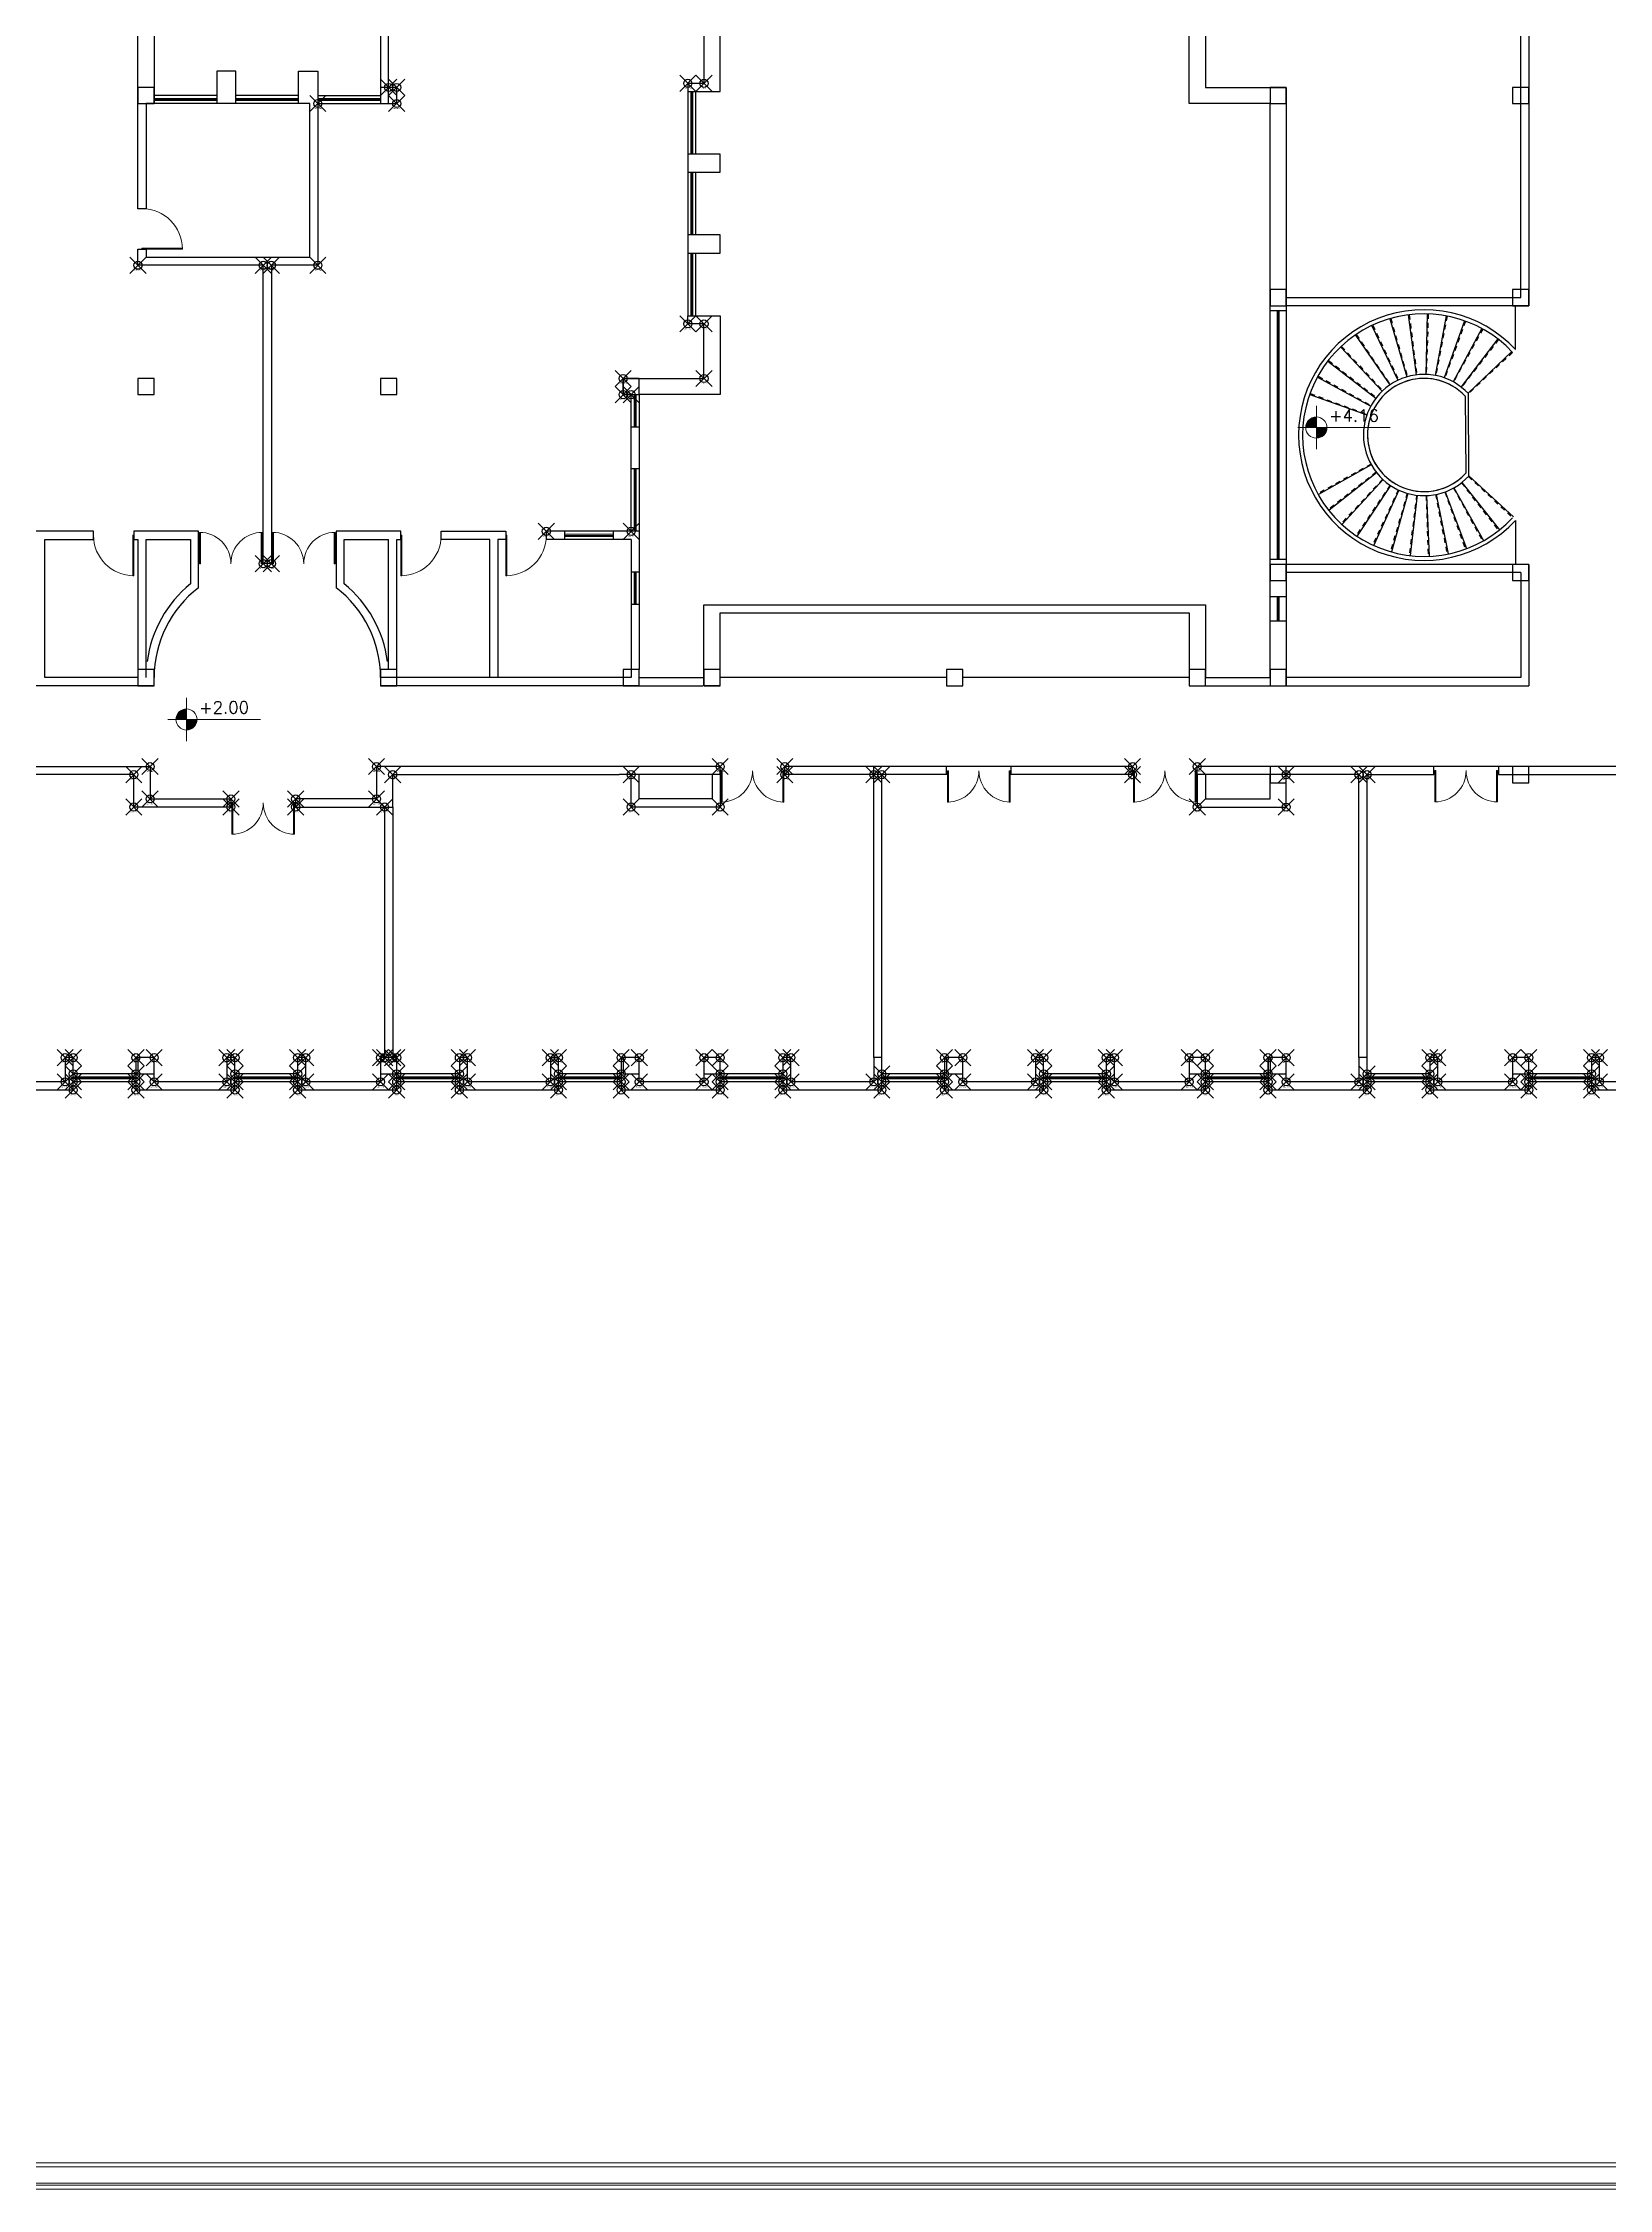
# Model space of a CAD drawing. Header units: inches. Extents: x 0 to 249, y 0 to 82.
# Drawn here: x 124.4 to 163.1, y 0 to 53.1 of the extents above; entities that cross this region are included whole.
import ezdxf

# ---------------------------------------------------------------- set-up
doc = ezdxf.new("R2010")
doc.units = ezdxf.units.IN
doc.header["$MEASUREMENT"] = 0
doc.header["$PDMODE"] = 35
doc.header["$PDSIZE"] = 0.2
doc.linetypes.add('ACAD_ISO02W100', pattern=[15, 12, -3])
doc.layers.add('A_Coords', color=90, linetype='Continuous')
for name, color, linetype, lineweight in [('column', 30, 'ACAD_ISO02W100', 25), ('door', 77, 'Continuous', 5), ('elevation', 123, 'Continuous', 5), ('NIVO', 1, 'Continuous', 5), ('wall', 50, 'Continuous', 25), ('win', 132, 'Continuous', 5)]:
    doc.layers.add(name, color=color, linetype=linetype, lineweight=lineweight)
doc.styles.add('ROMANS', font='romans.shx')
doc.styles.get("Standard").update_dxf_attribs({"font": 'arial.ttf'})

# ---------------------------------------------------------------- blocks, each defined once
blk = doc.blocks.new('door 155')
at = {"layer": 'door'}
for points in [[(181.779, 226.469), (181.779, 227.244), (181.754, 227.244), (181.754, 226.469), (181.779, 226.469)], [(183.304, 227.244), (183.304, 226.469), (183.279, 226.469), (183.279, 227.244), (183.304, 227.244)]]:
    blk.add_lwpolyline(points, dxfattribs=at)
for centre, start, end in [((181.754, 227.244), 270, 0), ((183.304, 227.244), 180, 270)]:
    blk.add_arc(centre, 0.775, start, end, dxfattribs=at)
blk = doc.blocks.new('door 100')
at = {"layer": 'door'}
blk.add_lwpolyline([(185.694, 228.981), (185.694, 227.98), (185.669, 227.98), (185.669, 228.981), (185.694, 228.981)], dxfattribs=at)
blk.add_arc((185.694, 227.98), 1, 90, 180, dxfattribs=at)

msp = doc.modelspace()

# ---------------------------------------------------------------- hatches: boundary and pattern name
at = {"layer": 'NIVO'}
h = msp.add_hatch(color=256, dxfattribs=at)
h.paths.add_polyline_path([(155.887, 43.835, 0.414214), (155.625, 43.572), (155.887, 43.572)])
h.paths.add_polyline_path([(156.15, 43.572), (155.887, 43.572), (155.887, 43.31, 0.414214)])
h = msp.add_hatch(color=256, dxfattribs=at)
h.paths.add_polyline_path([(127.943, 36.613, 0.414214), (127.681, 36.351), (127.943, 36.351)])
h.paths.add_polyline_path([(128.205, 36.351), (127.943, 36.351), (127.943, 36.089, 0.414214)])

# ---------------------------------------------------------------- linework, layer by layer
at = {"color": 40, "true_color": 0xf8d731}
for p, q in [((160.815, 45.5), (160.815, 46.586)), ((160.815, 41.273), (160.815, 40.186)), ((146.742, 37.386), (141.142, 37.386)), ((152.742, 37.386), (147.142, 37.386))]:
    msp.add_line(p, q, dxfattribs=at)
at = {"color": 217, "true_color": 0x93278f}
for p, q in [((159.571, 44.348), (159.585, 42.444)), ((159.656, 42.374), (159.649, 44.412))]:
    msp.add_line(p, q, dxfattribs=at)
at = {"color": 1}
for p, q in [((148.342, 35.186), (146.742, 35.186)), ((160.392, 35.186), (158.792, 35.186))]:
    msp.add_line(p, q, dxfattribs=at)
at = {"layer": 'A_Coords', "color": 3}
for p in [(132.942, 51.986), (133.142, 51.986), (140.342, 52.086), (140.742, 52.086), (131.192, 51.586), (133.142, 51.586), (126.742, 47.586), (129.842, 47.586), (130.042, 47.586), (131.192, 47.586), (140.342, 46.136), (140.742, 46.136), (138.742, 44.786), (140.742, 44.786), (138.742, 44.386), (138.942, 44.386), (136.842, 41.006), (138.942, 41.006), (129.842, 40.206), (130.042, 40.206), (126.642, 34.986), (127.042, 35.186), (132.642, 35.186), (133.042, 34.986), (138.942, 34.986), (141.142, 35.186), (142.742, 35.186), (142.742, 34.986), (144.942, 34.986), (145.142, 34.986), (151.342, 35.186), (151.342, 34.986), (152.942, 35.186), (155.142, 34.986), (156.942, 34.986), (157.142, 34.986), (127.042, 34.386), (129.042, 34.386), (130.642, 34.386), (132.642, 34.386), (126.642, 34.186), (129.042, 34.186), (130.642, 34.186), (132.842, 34.186), (138.942, 34.186), (141.142, 34.186), (152.942, 34.184), (155.142, 34.184), (124.942, 27.986), (125.142, 27.986), (126.692, 27.986), (127.142, 27.986), (128.942, 27.986), (129.142, 27.986), (130.692, 27.986), (130.892, 27.986), (132.742, 27.986), (132.842, 27.986), (133.042, 27.986), (133.142, 27.986), (134.692, 27.986), (134.892, 27.986), (136.942, 27.986), (137.142, 27.986), (138.692, 27.986), (139.142, 27.986), (140.742, 27.986), (141.142, 27.986), (142.692, 27.986), (142.892, 27.986), (146.692, 27.986), (147.142, 27.986), (148.942, 27.986), (149.142, 27.986), (150.692, 27.986), (150.892, 27.986), (152.742, 27.986), (153.142, 27.986), (154.692, 27.986), (155.142, 27.986), (158.692, 27.986), (158.892, 27.986), (160.742, 27.986), (161.142, 27.986), (162.692, 27.986), (162.892, 27.986), (125.142, 27.586), (126.692, 27.586), (129.142, 27.586), (130.692, 27.586), (133.142, 27.586), (134.692, 27.586), (137.142, 27.586), (138.692, 27.586), (141.142, 27.586), (142.692, 27.586), (145.142, 27.586), (146.692, 27.586), (149.142, 27.586), (150.692, 27.586), (153.142, 27.586), (154.692, 27.586), (157.142, 27.586), (158.692, 27.586), (161.142, 27.586), (162.692, 27.586), (124.942, 27.386), (125.142, 27.386), (125.142, 27.186), (126.692, 27.386), (126.692, 27.186), (127.142, 27.386), (128.942, 27.386), (129.142, 27.386), (129.142, 27.186), (130.692, 27.386), (130.692, 27.186), (130.892, 27.386), (132.742, 27.386), (133.142, 27.386), (133.142, 27.186), (134.692, 27.386), (134.692, 27.186), (134.892, 27.386), (136.942, 27.386), (137.142, 27.386), (137.142, 27.186), (138.692, 27.386), (138.692, 27.186), (139.142, 27.386), (140.742, 27.386), (141.142, 27.386), (141.142, 27.186), (142.692, 27.386), (142.692, 27.186), (142.892, 27.386), (144.942, 27.386), (145.142, 27.386), (145.142, 27.186), (146.692, 27.386), (146.692, 27.186), (147.142, 27.386), (148.942, 27.386), (149.142, 27.386), (149.142, 27.186), (150.692, 27.386), (150.692, 27.186), (150.892, 27.386), (152.742, 27.386), (153.142, 27.386), (153.142, 27.186), (154.692, 27.386), (154.692, 27.186), (155.142, 27.386), (156.942, 27.386), (157.142, 27.386), (157.142, 27.186), (158.692, 27.386), (158.692, 27.186), (158.892, 27.386), (160.742, 27.386), (161.142, 27.386), (161.142, 27.186), (162.692, 27.386), (162.692, 27.186), (162.892, 27.386)]:
    msp.add_point(p, dxfattribs=at)
at = {"layer": 'column'}
for points in [[(127.142, 51.986), (126.742, 51.986), (126.742, 51.586), (127.142, 51.586)], [(133.142, 51.986), (132.742, 51.986), (132.742, 51.586), (133.142, 51.586)], [(155.142, 51.986), (154.742, 51.986), (154.742, 51.586), (155.142, 51.586)], [(161.142, 51.986), (160.742, 51.986), (160.742, 51.586), (161.142, 51.586)], [(155.142, 46.986), (154.742, 46.986), (154.742, 46.586), (155.142, 46.586)], [(161.142, 46.986), (160.742, 46.986), (160.742, 46.586), (161.142, 46.586)], [(127.142, 44.786), (126.742, 44.786), (126.742, 44.386), (127.142, 44.386)], [(133.142, 44.786), (132.742, 44.786), (132.742, 44.386), (133.142, 44.386)], [(139.142, 44.786), (138.742, 44.786), (138.742, 44.386), (139.142, 44.386)], [(155.142, 40.186), (154.742, 40.186), (154.742, 39.786), (155.142, 39.786)], [(161.142, 40.186), (160.742, 40.186), (160.742, 39.786), (161.142, 39.786)], [(127.142, 37.586), (126.742, 37.586), (126.742, 37.186), (127.142, 37.186)], [(133.142, 37.586), (132.742, 37.586), (132.742, 37.186), (133.142, 37.186)], [(139.142, 37.586), (138.742, 37.586), (138.742, 37.186), (139.142, 37.186)], [(141.142, 37.586), (140.742, 37.586), (140.742, 37.186), (141.142, 37.186)], [(147.142, 37.586), (146.742, 37.586), (146.742, 37.186), (147.142, 37.186)], [(153.142, 37.586), (152.742, 37.586), (152.742, 37.186), (153.142, 37.186)], [(155.142, 37.586), (154.742, 37.586), (154.742, 37.186), (155.142, 37.186)], [(155.142, 35.186), (154.742, 35.186), (154.742, 34.786), (155.142, 34.786)], [(161.142, 35.186), (160.742, 35.186), (160.742, 34.786), (161.142, 34.786)], [(127.142, 27.986), (126.742, 27.986), (126.742, 27.586), (127.142, 27.586)], [(133.142, 27.986), (132.742, 27.986), (132.742, 27.586), (133.142, 27.586)], [(139.142, 27.986), (138.742, 27.986), (138.742, 27.586), (139.142, 27.586)], [(141.142, 27.986), (140.742, 27.986), (140.742, 27.586), (141.142, 27.586)], [(147.142, 27.986), (146.742, 27.986), (146.742, 27.586), (147.142, 27.586)], [(153.142, 27.986), (152.742, 27.986), (152.742, 27.586), (153.142, 27.586)], [(155.142, 27.986), (154.742, 27.986), (154.742, 27.586), (155.142, 27.586)], [(161.142, 27.986), (160.742, 27.986), (160.742, 27.586), (161.142, 27.586)]]:
    msp.add_lwpolyline(points, close=True, dxfattribs=at)
at = {"layer": 'elevation', "linetype": 'Continuous', "lineweight": 9}
for points in [[(190.745, 81.709), (0.004, 81.709), (0.004, -0.001), (190.745, -0.001)], [(190.645, 81.609), (0.104, 81.609), (0.104, 0.099), (190.645, 0.099)], [(190.595, 81.559), (0.154, 81.559), (0.154, 0.149), (190.595, 0.149)], [(190.195, 81.159), (0.554, 81.159), (0.554, 0.549), (190.195, 0.549)], [(190.095, 81.059), (0.654, 81.059), (0.654, 0.649), (190.095, 0.649)]]:
    msp.add_lwpolyline(points, close=True, dxfattribs=at)
at = {"layer": 'NIVO'}
for p, q in [((155.887, 44.107), (155.887, 43.038)), ((155.429, 43.572), (157.715, 43.572)), ((127.943, 36.885), (127.943, 35.817)), ((127.485, 36.351), (129.771, 36.351))]:
    msp.add_line(p, q, dxfattribs=at)
for centre in [(155.887, 43.572), (127.943, 36.351)]:
    msp.add_circle(centre, 0.262, dxfattribs=at)
at = {"layer": 'wall', "color": 0, "ltscale": 0.1}
for points in [[(155.142, 46.786), (160.942, 46.786), (160.942, 55.036), (157.942, 55.036), (157.942, 55.236), (161.142, 55.236), (161.142, 46.586), (155.142, 46.586)], [(127.142, 37.186), (120.742, 37.186), (120.742, 44.386)], [(139.142, 41.006), (136.842, 41.006)], [(138.942, 40.806), (136.842, 40.806)], [(161.142, 40.186), (155.142, 40.186)], [(160.942, 39.986), (155.142, 39.986)], [(160.942, 39.986), (160.942, 37.386)], [(161.142, 40.186), (161.142, 37.186)], [(140.742, 37.186), (140.742, 39.186), (153.142, 39.186), (153.142, 37.386)], [(141.142, 37.186), (141.142, 38.986), (152.742, 38.986), (152.742, 37.186), (153.142, 37.186)], [(138.942, 37.386), (132.742, 37.386)], [(139.142, 37.186), (132.742, 37.186)], [(141.142, 37.186), (140.742, 37.186)], [(154.742, 37.186), (161.142, 37.186)], [(160.942, 37.386), (155.142, 37.386)], [(126.642, 34.986), (116.242, 34.986), (116.242, 35.186), (127.042, 35.186), (127.042, 34.386), (129.042, 34.386), (129.042, 34.186), (126.642, 34.186), (126.642, 34.986)], [(126.692, 27.986), (126.692, 27.186)], [(138.692, 27.986), (138.692, 27.186)], [(146.692, 27.986), (146.692, 27.186)], [(154.692, 27.186), (154.692, 27.986)]]:
    msp.add_lwpolyline(points, dxfattribs=at)
at = {"layer": 'wall', "color": 0}
for points in [[(127.142, 53.786), (127.142, 51.586), (126.942, 51.586), (126.942, 48.986), (126.742, 48.986), (126.742, 53.386), (119.142, 53.386), (119.142, 53.386), (119.142, 53.386), (119.142, 53.386), (119.142, 52.086), (119.542, 52.086), (119.542, 51.886), (118.742, 51.886), (118.742, 53.786), (127.142, 53.786)], [(132.742, 51.586), (132.742, 51.586), (132.942, 51.586), (132.942, 53.386), (140.742, 53.386), (140.742, 52.086), (140.342, 52.086), (140.342, 51.886), (141.142, 51.886), (141.142, 53.786), (132.742, 53.786), (132.742, 51.586), (132.742, 51.586)], [(154.742, 37.386), (154.742, 51.586), (152.742, 51.586), (152.742, 53.486), (153.542, 53.486), (153.542, 53.286), (153.142, 53.286), (153.142, 51.986), (155.142, 51.986), (155.142, 37.186)], [(131.192, 52.386), (131.192, 47.586), (130.042, 47.586), (130.042, 40.206), (129.842, 40.206), (129.842, 47.586), (126.742, 47.586), (126.742, 47.986), (126.942, 47.986), (126.942, 47.786), (130.992, 47.786), (130.992, 51.586), (130.717, 51.586), (130.717, 52.386), (131.192, 52.386), (131.192, 52.386)], [(129.167, 51.586), (129.167, 52.386), (128.692, 52.386), (128.692, 51.586)], [(128.692, 51.786), (127.142, 51.786)], [(130.717, 51.586), (127.142, 51.586)], [(130.717, 51.786), (129.167, 51.786)], [(131.192, 51.786), (132.742, 51.786)], [(131.192, 51.586), (132.742, 51.586)], [(140.342, 51.886), (140.342, 46.336)], [(140.542, 50.336), (140.542, 51.886)], [(140.342, 49.886), (141.142, 49.886), (141.142, 50.336), (140.342, 50.336)], [(140.542, 48.336), (140.542, 49.886)], [(140.342, 47.886), (141.142, 47.886), (141.142, 48.336), (140.342, 48.336)], [(140.542, 46.336), (140.542, 47.886)], [(138.942, 41.006), (138.942, 44.386), (138.742, 44.386), (138.742, 44.786), (140.742, 44.786), (140.742, 46.136), (140.342, 46.136), (140.342, 46.336), (141.142, 46.336), (141.142, 44.386), (139.142, 44.386), (139.142, 37.586)], [(155.142, 46.461), (154.742, 46.461)], [(157.701, 46.26), (158.126, 44.827)], [(158.16, 46.358), (158.356, 44.876)], [(158.63, 46.383), (158.591, 44.888)], [(159.097, 46.334), (158.825, 44.863)], [(159.551, 46.212), (159.052, 44.803)], [(156.855, 45.857), (157.702, 44.625)], [(157.262, 46.092), (157.906, 44.742)], [(159.98, 46.021), (159.267, 44.707)], [(160.375, 45.765), (159.465, 44.579)], [(156.175, 45.211), (157.362, 44.301)], [(156.49, 45.561), (157.519, 44.476)], [(160.724, 45.451), (159.64, 44.421)], [(155.919, 44.817), (157.233, 44.104)], [(155.728, 44.388), (157.138, 43.889)], [(138.942, 43.586), (139.142, 43.586)], [(138.942, 42.556), (139.142, 42.556)], [(157.245, 42.651), (155.94, 41.915)], [(157.377, 42.456), (156.203, 41.525)], [(157.537, 42.284), (156.523, 41.181)], [(157.722, 42.139), (156.894, 40.89)], [(157.928, 42.024), (157.305, 40.662)], [(158.149, 41.944), (157.747, 40.5)], [(159.075, 41.983), (159.598, 40.579)], [(159.289, 42.082), (160.025, 40.777)], [(159.484, 42.213), (160.415, 41.04)], [(159.656, 42.374), (160.76, 41.36)], [(158.38, 41.898), (158.209, 40.41)], [(158.615, 41.89), (158.679, 40.393)], [(158.849, 41.918), (159.146, 40.45)], [(128.242, 39.611), (128.242, 41.006), (126.642, 41.006), (126.642, 40.806), (126.742, 40.806), (126.742, 37.386), (124.442, 37.386), (124.442, 40.806), (125.642, 40.806), (125.642, 41.006), (124.042, 41.006)], [(133.142, 40.806), (133.242, 40.806), (133.242, 41.006), (131.642, 41.006), (131.642, 39.611)], [(135.442, 37.386), (135.442, 40.806), (134.242, 40.806), (134.242, 41.006), (135.842, 41.006), (135.842, 40.806), (135.642, 40.806), (135.642, 37.386)], [(136.842, 41.006), (136.842, 40.806)], [(137.292, 41.006), (137.292, 40.806)], [(138.492, 41.006), (138.492, 40.806)], [(126.942, 37.386), (126.942, 40.806), (128.042, 40.806), (128.042, 39.708)], [(131.842, 39.708), (131.842, 40.806), (132.942, 40.806)], [(132.942, 37.586), (132.942, 40.806)], [(133.142, 37.586), (133.142, 40.806)], [(138.942, 40.806), (138.942, 37.386)], [(138.942, 40.006), (139.142, 40.006)], [(155.142, 40.311), (154.742, 40.311)], [(155.142, 39.386), (154.742, 39.386)], [(138.942, 39.206), (139.142, 39.206)], [(155.142, 38.786), (154.742, 38.786)], [(139.142, 37.386), (140.712, 37.386)], [(139.142, 37.186), (140.712, 37.186)], [(153.142, 37.386), (154.742, 37.386)], [(153.142, 37.186), (154.742, 37.186)], [(138.642, 35.186), (132.642, 35.186), (132.642, 34.386), (130.642, 34.386), (130.642, 34.186), (133.042, 34.186), (133.042, 34.986), (138.642, 34.986)], [(141.142, 35.186), (138.642, 35.186)], [(141.142, 34.986), (141.142, 35.186)], [(146.742, 35.186), (142.742, 35.186)], [(142.742, 34.986), (142.742, 35.186)], [(144.942, 34.986), (144.942, 35.186)], [(146.742, 34.984), (146.742, 35.186)], [(151.342, 35.186), (148.342, 35.186)], [(148.342, 34.984), (148.342, 35.186)], [(151.342, 34.984), (151.342, 35.186)], [(157.142, 27.986), (157.142, 34.986), (158.792, 34.986), (158.792, 35.186), (152.942, 35.186)], [(152.942, 34.984), (152.942, 35.186)], [(160.392, 34.986), (165.142, 34.986), (165.142, 35.186), (160.392, 35.186), (160.392, 34.986)], [(141.142, 34.986), (138.642, 34.986)], [(141.142, 34.986), (141.142, 34.186), (138.942, 34.186), (138.942, 34.986)], [(140.942, 34.986), (140.942, 34.386), (139.142, 34.386), (139.142, 34.986)], [(146.742, 34.986), (142.742, 34.986)], [(144.942, 27.986), (144.942, 34.986)], [(145.142, 27.986), (145.142, 34.986)], [(151.342, 34.986), (148.342, 34.986)], [(156.942, 27.986), (156.942, 34.986), (152.942, 34.986)], [(152.942, 34.984), (152.942, 34.184), (155.142, 34.184), (155.142, 34.984)], [(153.142, 34.984), (153.142, 34.384), (154.742, 34.384), (154.742, 34.984)], [(132.842, 34.186), (132.842, 27.986)], [(133.042, 34.186), (133.042, 27.986)], [(122.892, 27.386), (122.892, 27.986), (122.692, 27.986), (122.692, 27.186), (125.142, 27.186), (125.142, 27.986), (124.942, 27.986), (124.942, 27.386), (122.892, 27.386)], [(125.142, 27.986), (124.942, 27.986)], [(127.142, 27.386), (127.142, 27.986), (126.692, 27.986), (126.692, 27.186), (129.142, 27.186), (129.142, 27.986), (128.942, 27.986), (128.942, 27.386), (127.142, 27.386)], [(130.892, 27.386), (130.892, 27.986), (130.692, 27.986), (130.692, 27.186), (133.142, 27.186), (133.142, 27.986), (132.742, 27.986), (132.742, 27.386), (130.892, 27.386)], [(134.892, 27.386), (134.892, 27.986), (134.692, 27.986), (134.692, 27.186), (137.142, 27.186), (137.142, 27.986), (136.942, 27.986), (136.942, 27.386), (134.892, 27.386)], [(136.942, 27.986), (137.142, 27.986)], [(139.142, 27.386), (139.142, 27.986), (138.692, 27.986), (138.692, 27.186), (141.142, 27.186), (141.142, 27.986), (140.742, 27.986), (140.742, 27.386), (139.142, 27.386)], [(142.892, 27.386), (142.892, 27.986), (142.692, 27.986), (142.692, 27.186), (145.142, 27.186), (145.142, 27.986), (144.942, 27.986), (144.942, 27.386), (142.892, 27.386)], [(147.142, 27.386), (147.142, 27.986), (146.692, 27.986), (146.692, 27.186), (149.142, 27.186), (149.142, 27.986), (148.942, 27.986), (148.942, 27.386), (147.142, 27.386)], [(150.892, 27.386), (150.892, 27.986), (150.692, 27.986), (150.692, 27.186), (153.142, 27.186), (153.142, 27.986), (152.742, 27.986), (152.742, 27.386), (150.892, 27.386)], [(155.142, 27.386), (155.142, 27.986), (154.692, 27.986), (154.692, 27.186), (157.142, 27.186), (157.142, 27.986), (156.942, 27.986), (156.942, 27.386), (155.142, 27.386)], [(158.892, 27.386), (158.892, 27.986), (158.692, 27.986), (158.692, 27.186), (161.142, 27.186), (161.142, 27.986), (160.742, 27.986), (160.742, 27.386), (158.892, 27.386)], [(162.892, 27.386), (162.892, 27.986), (162.692, 27.986), (162.692, 27.186), (165.142, 27.186), (165.142, 27.986), (164.942, 27.986), (164.942, 27.386), (162.892, 27.386)], [(126.692, 27.586), (125.142, 27.586)], [(126.692, 27.386), (125.142, 27.386)], [(130.692, 27.586), (129.142, 27.586)], [(130.692, 27.386), (129.142, 27.386)], [(134.692, 27.586), (133.142, 27.586)], [(134.692, 27.386), (133.142, 27.386)], [(138.692, 27.586), (137.142, 27.586)], [(138.692, 27.386), (137.142, 27.386)], [(142.692, 27.586), (141.142, 27.586)], [(142.692, 27.386), (141.142, 27.386)], [(146.692, 27.586), (145.142, 27.586)], [(146.692, 27.386), (145.142, 27.386)], [(150.692, 27.586), (149.142, 27.586)], [(150.692, 27.386), (149.142, 27.386)], [(154.692, 27.586), (153.142, 27.586)], [(154.692, 27.386), (153.142, 27.386)], [(158.692, 27.586), (157.142, 27.586)], [(158.692, 27.386), (157.142, 27.386)], [(162.692, 27.586), (161.142, 27.586)], [(162.692, 27.386), (161.142, 27.386)]]:
    msp.add_lwpolyline(points, dxfattribs=at)
at = {"layer": 'wall', "color": 0, "linetype": 'ACAD_ISO02W100', "ltscale": 0.01}
for points in [[(157.726, 46.268), (158.138, 44.83)], [(158.186, 46.361), (158.369, 44.877)], [(158.656, 46.382), (158.604, 44.888)], [(159.123, 46.329), (158.838, 44.861)], [(159.576, 46.203), (159.065, 44.798)], [(156.876, 45.871), (157.713, 44.632)], [(157.285, 46.103), (157.918, 44.748)], [(160.003, 46.008), (159.279, 44.701)], [(160.395, 45.749), (159.475, 44.571)], [(156.191, 45.232), (157.37, 44.312)], [(156.509, 45.579), (157.529, 44.485)], [(160.742, 45.432), (159.649, 44.412)], [(155.932, 44.84), (157.24, 44.115)], [(155.737, 44.412), (157.142, 43.901)], [(157.239, 42.663), (155.928, 41.938)], [(157.369, 42.466), (156.187, 41.546)], [(157.527, 42.293), (156.504, 41.198)], [(157.711, 42.146), (156.872, 40.905)], [(157.916, 42.03), (157.281, 40.673)], [(158.137, 41.947), (157.722, 40.508)], [(159.063, 41.978), (159.574, 40.57)], [(159.277, 42.076), (160.002, 40.764)], [(159.474, 42.205), (160.395, 41.024)], [(159.648, 42.364), (160.742, 41.341)], [(158.367, 41.9), (158.183, 40.413)], [(158.602, 41.889), (158.653, 40.392)], [(158.836, 41.916), (159.12, 40.445)]]:
    msp.add_lwpolyline(points, dxfattribs=at)
at = {"layer": 'wall', "color": 0}
msp.add_lwpolyline([(138.642, 34.986), (138.642, 34.986)], close=True, dxfattribs=at)
for centre, radius, start, end in [((158.547, 43.386), 3.1, 42.9815, 317.0185), ((158.547, 43.386), 3, 42.9815, 317.0185), ((158.552, 43.388), 1.5, 43.01, 317.4286), ((158.552, 43.388), 1.4, 43.2705, 317.5816), ((158.552, 43.388), 1.4, 58.8232, 317.5816), ((129.942, 37.386), 3, 129.2965, 172.3377), ((129.942, 37.386), 2.8, 127.3832, 180), ((129.942, 37.386), 2.8, 0, 52.6168), ((129.942, 37.386), 3, 7.6623, 50.7035)]:
    msp.add_arc(centre, radius, start, end, dxfattribs=at)
at = {"layer": 'win'}
for points in [[(128.692, 51.711), (127.142, 51.711)], [(128.692, 51.686), (127.142, 51.686)], [(128.692, 51.661), (127.142, 51.661)], [(130.717, 51.711), (129.167, 51.711)], [(130.717, 51.686), (129.167, 51.686)], [(130.717, 51.661), (129.167, 51.661)], [(132.742, 51.711), (131.192, 51.711)], [(132.742, 51.686), (131.192, 51.686)], [(132.742, 51.661), (131.192, 51.661)], [(140.417, 50.336), (140.417, 51.886)], [(140.442, 50.336), (140.442, 51.886)], [(140.467, 50.336), (140.467, 51.886)], [(140.417, 48.336), (140.417, 49.886)], [(140.442, 48.336), (140.442, 49.886)], [(140.467, 48.336), (140.467, 49.886)], [(140.417, 47.886), (140.417, 46.336)], [(140.442, 47.886), (140.442, 46.336)], [(140.467, 47.886), (140.467, 46.336)], [(154.917, 46.461), (154.917, 40.311)], [(154.942, 46.461), (154.942, 40.311)], [(154.967, 46.461), (154.967, 40.311)], [(139.017, 43.586), (139.017, 44.386)], [(139.042, 43.586), (139.042, 44.386)], [(139.067, 43.586), (139.067, 44.386)], [(139.017, 42.556), (139.017, 41.006)], [(139.042, 42.556), (139.042, 41.006)], [(139.067, 42.556), (139.067, 41.006)], [(138.492, 40.931), (137.292, 40.931)], [(138.492, 40.906), (137.292, 40.906)], [(138.492, 40.881), (137.292, 40.881)], [(139.017, 40.006), (139.017, 39.206)], [(139.042, 40.006), (139.042, 39.206)], [(139.067, 40.006), (139.067, 39.206)], [(154.917, 39.386), (154.917, 38.786)], [(154.942, 39.386), (154.942, 38.786)], [(154.967, 39.386), (154.967, 38.786)], [(126.692, 27.511), (125.142, 27.511)], [(126.692, 27.486), (125.142, 27.486)], [(126.692, 27.461), (125.142, 27.461)], [(130.692, 27.511), (129.142, 27.511)], [(130.692, 27.486), (129.142, 27.486)], [(130.692, 27.461), (129.142, 27.461)], [(134.692, 27.511), (133.142, 27.511)], [(134.692, 27.486), (133.142, 27.486)], [(134.692, 27.461), (133.142, 27.461)], [(138.692, 27.511), (137.142, 27.511)], [(138.692, 27.486), (137.142, 27.486)], [(138.692, 27.461), (137.142, 27.461)], [(142.692, 27.511), (141.142, 27.511)], [(142.692, 27.486), (141.142, 27.486)], [(142.692, 27.461), (141.142, 27.461)], [(146.692, 27.511), (145.142, 27.511)], [(146.692, 27.486), (145.142, 27.486)], [(146.692, 27.461), (145.142, 27.461)], [(150.692, 27.511), (149.142, 27.511)], [(150.692, 27.486), (149.142, 27.486)], [(150.692, 27.461), (149.142, 27.461)], [(154.692, 27.511), (153.142, 27.511)], [(154.692, 27.486), (153.142, 27.486)], [(154.692, 27.461), (153.142, 27.461)], [(158.692, 27.511), (157.142, 27.511)], [(158.692, 27.486), (157.142, 27.486)], [(158.692, 27.461), (157.142, 27.461)], [(162.692, 27.511), (161.142, 27.511)], [(162.692, 27.486), (161.142, 27.486)], [(162.692, 27.461), (161.142, 27.461)]]:
    msp.add_lwpolyline(points, dxfattribs=at)

# ---------------------------------------------------------------- block references
at = {"layer": 'door'}
for name, p, rotation in [('door 100', (-101.138, 233.68), 269.9999999999902), ('door 155', (311.571, 267.449), 180), ('door 100', (318.936, 268.887), 180), ('door 100', (321.536, 268.887), 180)]:
    msp.add_blockref(name, p, dxfattribs=dict(at, rotation=rotation))
at = {"layer": 'door', "xscale": -1, "rotation": 180}
for name, p in [('door 100', (-59.052, 268.887)), ('door 155', (-51.687, 267.449))]:
    msp.add_blockref(name, p, dxfattribs=at)
at = {"layer": 'door'}
for p in [(-40.587, -192.16), (-34.987, -192.16), (-30.387, -192.16), (-52.687, -192.957)]:
    msp.add_blockref('door 155', p, dxfattribs=at)
at = {"layer": 'door', "color": 1}
msp.add_blockref('door 155', (-22.937, -192.157), dxfattribs=at)

# ---------------------------------------------------------------- texts
at = {"layer": 'A_Coords'}
for s, p in [('132.94, 51.99', (132.857, 51.854)), ('133.14, 51.99', (133.057, 51.854)), ('140.34, 52.09', (140.257, 51.954)), ('140.74, 52.09', (140.657, 51.954)), ('131.19, 51.59', (131.107, 51.454)), ('133.14, 51.59', (133.057, 51.454)), ('126.74, 47.59', (126.657, 47.454)), ('129.84, 47.59', (129.757, 47.454)), ('130.04, 47.59', (129.957, 47.454)), ('131.19, 47.59', (131.107, 47.454)), ('140.34, 46.14', (140.257, 46.004)), ('140.74, 46.14', (140.657, 46.004)), ('138.74, 44.79', (138.657, 44.654)), ('140.74, 44.79', (140.657, 44.654)), ('138.74, 44.39', (138.657, 44.254)), ('138.94, 44.39', (138.857, 44.254)), ('136.84, 41.01', (136.757, 40.874)), ('138.94, 41.01', (138.857, 40.874)), ('129.84, 40.21', (129.757, 40.074)), ('130.04, 40.21', (129.957, 40.074)), ('127.04, 35.19', (126.957, 35.054)), ('132.64, 35.19', (132.557, 35.054)), ('141.14, 35.19', (141.057, 35.054)), ('142.74, 35.19', (142.657, 35.054)), ('151.34, 35.19', (151.257, 35.054)), ('152.94, 35.19', (152.857, 35.054)), ('126.64, 34.99', (126.557, 34.854)), ('133.04, 34.99', (132.957, 34.854)), ('138.94, 34.99', (138.857, 34.854)), ('142.74, 34.99', (142.657, 34.854)), ('144.94, 34.99', (144.857, 34.854)), ('145.14, 34.99', (145.057, 34.854)), ('151.34, 34.99', (151.257, 34.854)), ('155.14, 34.99', (155.057, 34.854)), ('156.94, 34.99', (156.857, 34.854)), ('157.14, 34.99', (157.057, 34.854)), ('126.64, 34.19', (126.557, 34.054)), ('127.04, 34.39', (126.957, 34.254)), ('129.04, 34.39', (128.957, 34.254)), ('129.04, 34.19', (128.957, 34.054)), ('130.64, 34.39', (130.557, 34.254)), ('130.64, 34.19', (130.557, 34.054)), ('132.64, 34.39', (132.557, 34.254)), ('132.84, 34.19', (132.757, 34.054)), ('138.94, 34.19', (138.857, 34.054)), ('141.14, 34.19', (141.057, 34.054)), ('152.94, 34.18', (152.857, 34.051)), ('155.14, 34.18', (155.057, 34.051)), ('124.94, 27.99', (124.857, 27.854)), ('125.14, 27.99', (125.057, 27.854)), ('126.69, 27.99', (126.607, 27.854)), ('127.14, 27.99', (127.057, 27.854)), ('128.94, 27.99', (128.857, 27.854)), ('129.14, 27.99', (129.057, 27.854)), ('130.69, 27.99', (130.607, 27.854)), ('130.89, 27.99', (130.807, 27.854)), ('132.74, 27.99', (132.657, 27.854)), ('132.84, 27.99', (132.757, 27.854)), ('133.04, 27.99', (132.957, 27.854)), ('133.14, 27.99', (133.057, 27.854)), ('134.69, 27.99', (134.607, 27.854)), ('134.89, 27.99', (134.807, 27.854)), ('136.94, 27.99', (136.857, 27.854)), ('137.14, 27.99', (137.057, 27.854)), ('138.69, 27.99', (138.607, 27.854)), ('139.14, 27.99', (139.057, 27.854)), ('140.74, 27.99', (140.657, 27.854)), ('141.14, 27.99', (141.057, 27.854)), ('142.69, 27.99', (142.607, 27.854)), ('142.89, 27.99', (142.807, 27.854)), ('146.69, 27.99', (146.607, 27.854)), ('147.14, 27.99', (147.057, 27.854)), ('148.94, 27.99', (148.857, 27.854)), ('149.14, 27.99', (149.057, 27.854)), ('150.69, 27.99', (150.607, 27.854)), ('150.89, 27.99', (150.807, 27.854)), ('152.74, 27.99', (152.657, 27.854)), ('153.14, 27.99', (153.057, 27.854)), ('154.69, 27.99', (154.607, 27.854)), ('155.14, 27.99', (155.057, 27.854)), ('158.69, 27.99', (158.607, 27.854)), ('158.89, 27.99', (158.807, 27.854)), ('160.74, 27.99', (160.657, 27.854)), ('161.14, 27.99', (161.057, 27.854)), ('162.69, 27.99', (162.607, 27.854)), ('162.89, 27.99', (162.807, 27.854)), ('124.94, 27.39', (124.857, 27.254)), ('125.14, 27.59', (125.057, 27.454)), ('125.14, 27.39', (125.057, 27.254)), ('126.69, 27.59', (126.607, 27.454)), ('126.69, 27.39', (126.607, 27.254)), ('127.14, 27.39', (127.057, 27.254)), ('128.94, 27.39', (128.857, 27.254)), ('129.14, 27.59', (129.057, 27.454)), ('129.14, 27.39', (129.057, 27.254)), ('130.69, 27.59', (130.607, 27.454)), ('130.69, 27.39', (130.607, 27.254)), ('130.89, 27.39', (130.807, 27.254)), ('132.74, 27.39', (132.657, 27.254)), ('133.14, 27.59', (133.057, 27.454)), ('133.14, 27.39', (133.057, 27.254)), ('134.69, 27.59', (134.607, 27.454)), ('134.69, 27.39', (134.607, 27.254)), ('134.89, 27.39', (134.807, 27.254)), ('136.94, 27.39', (136.857, 27.254)), ('137.14, 27.59', (137.057, 27.454)), ('137.14, 27.39', (137.057, 27.254)), ('138.69, 27.59', (138.607, 27.454)), ('138.69, 27.39', (138.607, 27.254)), ('139.14, 27.39', (139.057, 27.254)), ('140.74, 27.39', (140.657, 27.254)), ('141.14, 27.59', (141.057, 27.454)), ('141.14, 27.39', (141.057, 27.254)), ('142.69, 27.59', (142.607, 27.454)), ('142.69, 27.39', (142.607, 27.254)), ('142.89, 27.39', (142.807, 27.254)), ('144.94, 27.39', (144.857, 27.254)), ('145.14, 27.59', (145.057, 27.454)), ('145.14, 27.39', (145.057, 27.254)), ('146.69, 27.59', (146.607, 27.454)), ('146.69, 27.39', (146.607, 27.254)), ('147.14, 27.39', (147.057, 27.254)), ('148.94, 27.39', (148.857, 27.254)), ('149.14, 27.59', (149.057, 27.454)), ('149.14, 27.39', (149.057, 27.254)), ('150.69, 27.59', (150.607, 27.454)), ('150.69, 27.39', (150.607, 27.254)), ('150.89, 27.39', (150.807, 27.254)), ('152.74, 27.39', (152.657, 27.254)), ('153.14, 27.59', (153.057, 27.454)), ('153.14, 27.39', (153.057, 27.254)), ('154.69, 27.59', (154.607, 27.454)), ('154.69, 27.39', (154.607, 27.254)), ('155.14, 27.39', (155.057, 27.254)), ('156.94, 27.39', (156.857, 27.254)), ('157.14, 27.59', (157.057, 27.454)), ('157.14, 27.39', (157.057, 27.254)), ('158.69, 27.59', (158.607, 27.454)), ('158.69, 27.39', (158.607, 27.254)), ('158.89, 27.39', (158.807, 27.254)), ('160.74, 27.39', (160.657, 27.254)), ('161.14, 27.59', (161.057, 27.454)), ('161.14, 27.39', (161.057, 27.254)), ('162.69, 27.59', (162.607, 27.454)), ('162.69, 27.39', (162.607, 27.254)), ('162.89, 27.39', (162.807, 27.254)), ('125.14, 27.19', (125.057, 27.054)), ('126.69, 27.19', (126.607, 27.054)), ('129.14, 27.19', (129.057, 27.054)), ('130.69, 27.19', (130.607, 27.054)), ('133.14, 27.19', (133.057, 27.054)), ('134.69, 27.19', (134.607, 27.054)), ('137.14, 27.19', (137.057, 27.054)), ('138.69, 27.19', (138.607, 27.054)), ('141.14, 27.19', (141.057, 27.054)), ('142.69, 27.19', (142.607, 27.054)), ('145.14, 27.19', (145.057, 27.054)), ('146.69, 27.19', (146.607, 27.054)), ('149.14, 27.19', (149.057, 27.054)), ('150.69, 27.19', (150.607, 27.054)), ('153.14, 27.19', (153.057, 27.054)), ('154.69, 27.19', (154.607, 27.054)), ('157.14, 27.19', (157.057, 27.054)), ('158.69, 27.19', (158.607, 27.054)), ('161.14, 27.19', (161.057, 27.054)), ('162.69, 27.19', (162.607, 27.054))]:
    msp.add_text(s, height=0.02, dxfattribs=at).set_placement(p)
at = {"layer": 'NIVO', "color": 4, "style": 'ROMANS'}
for tag, p in [('+4.16', (156.2, 43.719)), ('+2.00', (128.255, 36.498))]:
    msp.add_attdef(tag, p, '', height=0.3, dxfattribs=at)

doc.saveas('drawing.dxf')
